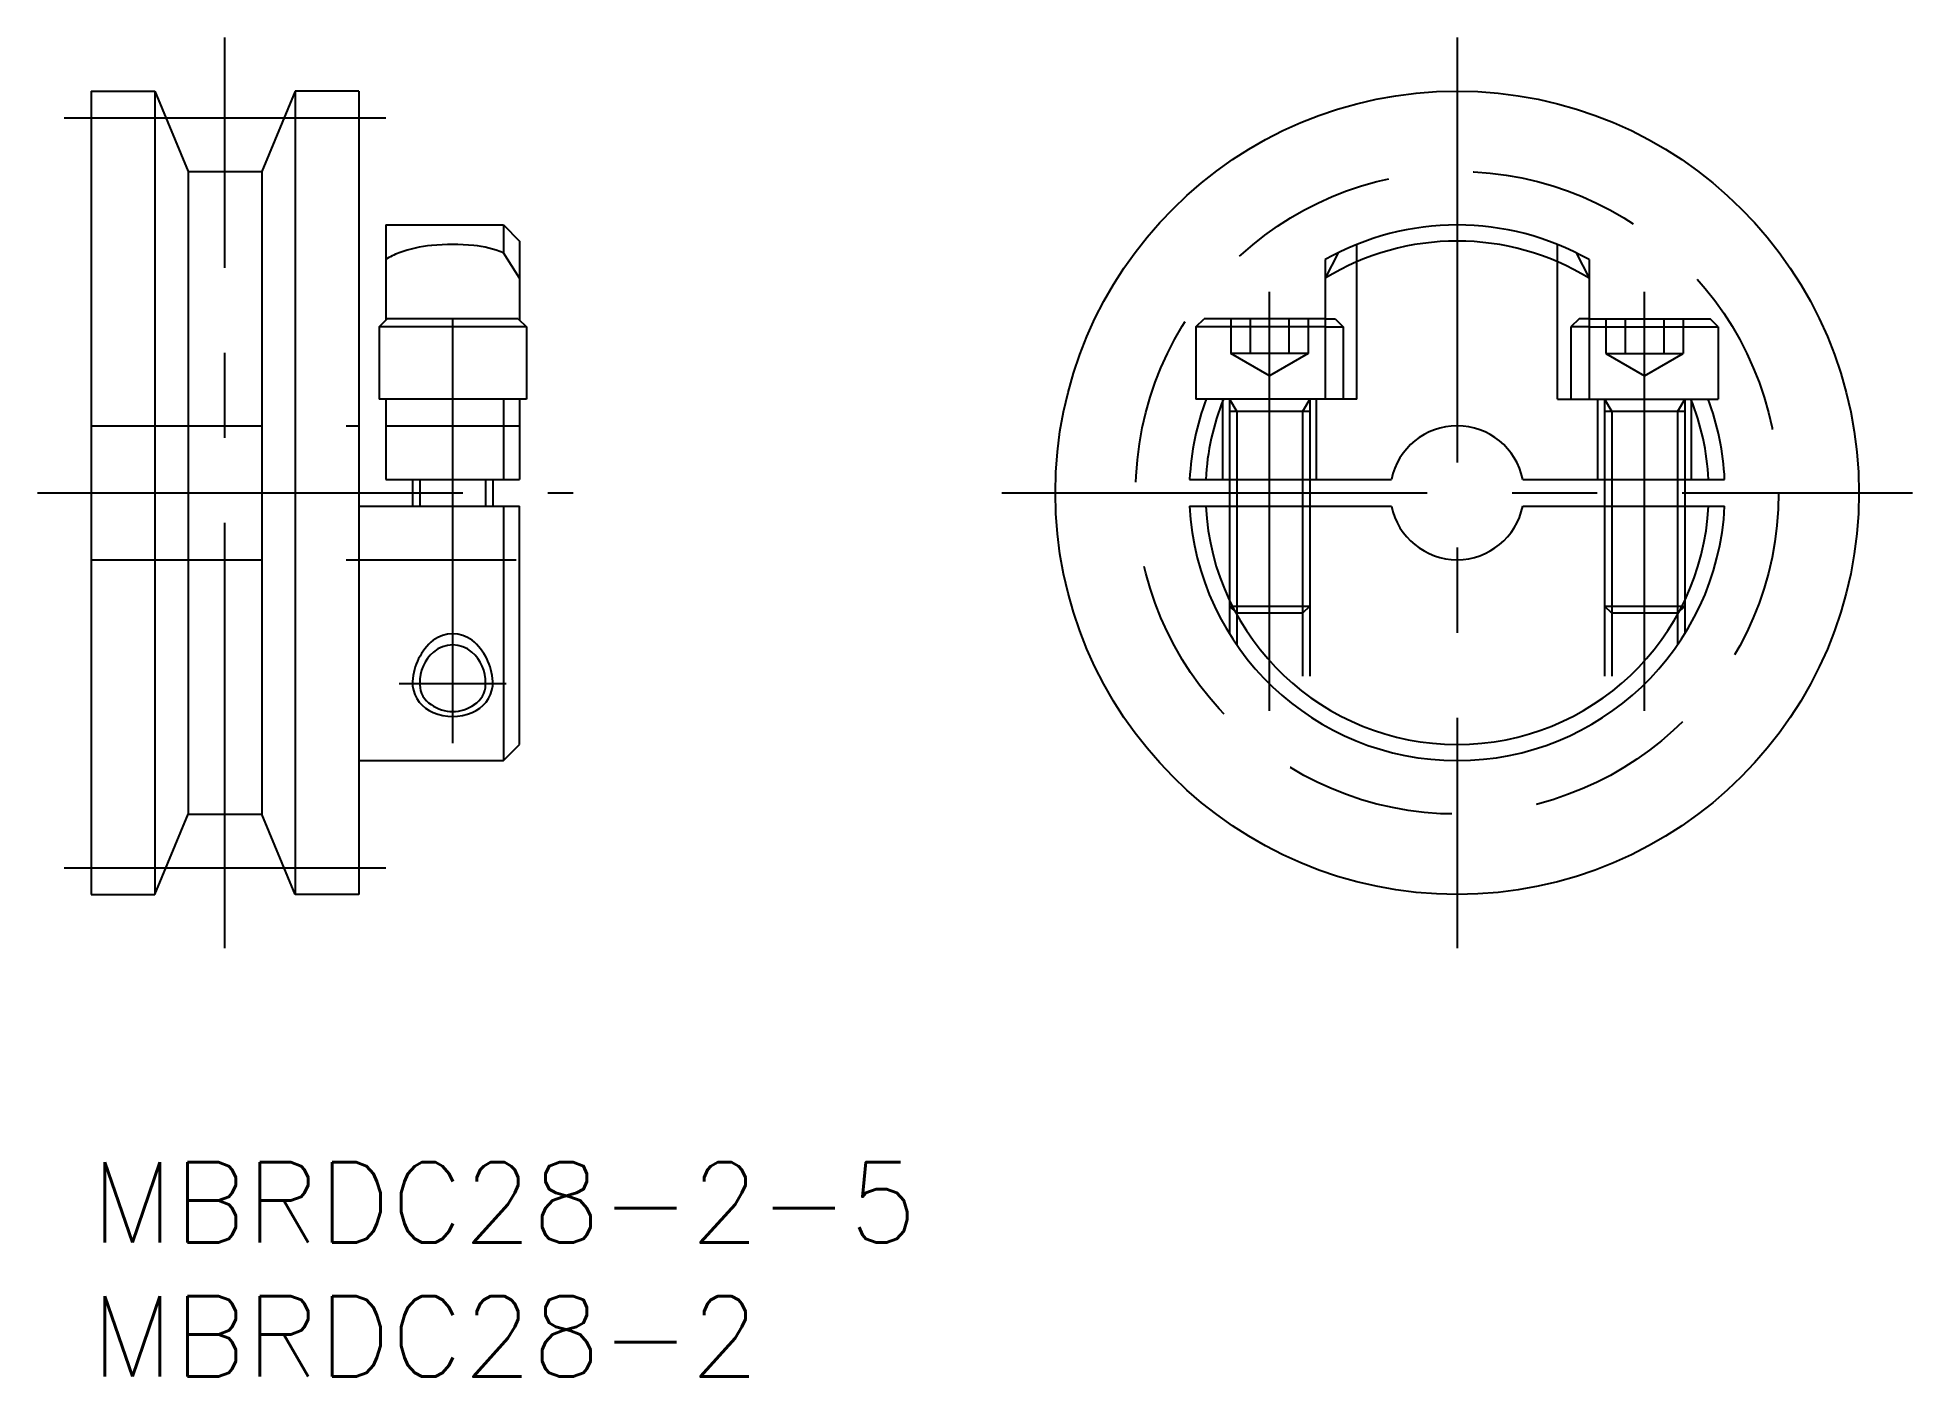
# Model space of a CAD drawing. Extents: x -2 to 68, y -8 to 42.
import ezdxf

# ---------------------------------------------------------------- set-up
doc = ezdxf.new("R2010")
doc.units = 0
doc.header["$LTSCALE"] = 0.5
doc.linetypes.add('CENTER', pattern=[50.8, 31.75, -6.35, 6.35, -6.35])
doc.linetypes.add('DASHED', pattern=[19.05, 12.7, -6.35])
for name, color, linetype in [('MSM_CENTER', 1, 'CENTER'), ('MSM_CONTINUOUS', 7, 'CONTINUOUS'), ('MSM_DASHED', 4, 'DASHED'), ('MSM_NARROW', 5, 'CONTINUOUS'), ('MSM_PART_NUMBER', 7, 'CONTINUOUS')]:
    doc.layers.add(name, color=color, linetype=linetype)
doc.styles.get("Standard").update_dxf_attribs({"font": 'txt.shx', "height": 3, "bigfont": 'bigfont.shx'})

# ---------------------------------------------------------------- blocks, each defined once
blk = doc.blocks.new('*U3')
at = {"layer": 'MSM_PART_NUMBER'}
blk.add_text('MBRDC28-2-5', height=3, dxfattribs=at).set_placement((0, -3))
blk = doc.blocks.new('*U4')
at = {"layer": 'MSM_PART_NUMBER'}
blk.add_text('MBRDC28-2', height=3, dxfattribs=at).set_placement((0, -8))

msp = doc.modelspace()

# ---------------------------------------------------------------- linework, layer by layer
at = {"layer": 'MSM_CENTER'}
for p, q in [((5, 8), (5, 42)), ((51, 42), (51, 8)), ((-1, 39), (11, 39)), ((13.5, 15.648), (13.5, 32.5)), ((44, 16.859), (44, 32.5)), ((58, 16.859), (58, 32.5)), ((-2, 25), (18, 25)), ((34, 25), (68, 25)), ((15.5, 17.859), (11.5, 17.859)), ((-1, 11), (11, 11))]:
    msp.add_line(p, q, dxfattribs=at)
at = {"layer": 'MSM_CONTINUOUS'}
for p, q in [((0, 40), (2.386, 40)), ((0, 40), (0, 10)), ((2.386, 40), (2.386, 10)), ((2.386, 40), (3.628, 37)), ((7.614, 40), (6.372, 37)), ((7.614, 40), (7.614, 10)), ((10, 40), (7.614, 40)), ((10, 40), (10, 10)), ((3.628, 37), (6.372, 37)), ((3.628, 37), (3.628, 13)), ((6.372, 37), (6.372, 13)), ((11, 35), (11, 31.45)), ((11, 35), (15.4, 35)), ((15.4, 35), (16, 34.4)), ((15.4, 35), (15.4, 33.961)), ((16, 34.4), (16, 31.45)), ((16, 33.008), (15.4, 33.961)), ((46.562, 33.961), (46.077, 33.008)), ((46.077, 33.704), (46.077, 28.5)), ((55.438, 33.961), (55.923, 33.008)), ((55.923, 33.704), (55.923, 28.5)), ((10.75, 31.2), (11.05, 31.5)), ((10.75, 31.2), (10.75, 28.5)), ((16.25, 31.2), (10.75, 31.2)), ((15.95, 31.5), (11.05, 31.5)), ((15.95, 31.5), (16.25, 31.2)), ((16.25, 31.2), (16.25, 28.5)), ((41.25, 31.2), (41.55, 31.5)), ((41.25, 31.2), (41.25, 28.5)), ((46.077, 31.2), (41.25, 31.2)), ((46.077, 31.5), (41.55, 31.5)), ((55.923, 31.5), (60.45, 31.5)), ((55.923, 31.2), (60.75, 31.2)), ((60.75, 31.2), (60.45, 31.5)), ((60.75, 31.2), (60.75, 28.5)), ((16.25, 28.5), (10.75, 28.5)), ((11, 28.5), (11, 25.5)), ((15.4, 28.5), (15.4, 25.5)), ((16, 28.5), (16, 25.5)), ((46.077, 28.5), (41.25, 28.5)), ((55.923, 28.5), (60.75, 28.5)), ((11, 25.5), (16, 25.5)), ((12, 25.5), (12, 24.5)), ((15, 25.5), (15, 24.5)), ((41.013, 25.5), (48.551, 25.5)), ((42.5, 25.5), (42.5, 24.5)), ((45.5, 25.5), (45.5, 24.5)), ((53.449, 25.5), (60.987, 25.5)), ((56.5, 25.5), (56.5, 24.5)), ((59.5, 25.5), (59.5, 24.5)), ((10, 24.5), (16, 24.5)), ((15.4, 24.5), (15.4, 15)), ((16, 15.6), (16, 24.5)), ((41.013, 24.5), (48.551, 24.5)), ((53.449, 24.5), (60.987, 24.5)), ((15.4, 15), (16, 15.6)), ((10, 15), (15.4, 15)), ((2.386, 10), (3.628, 13)), ((3.628, 13), (6.372, 13)), ((7.614, 10), (6.372, 13)), ((0, 10), (2.386, 10)), ((10, 10), (7.614, 10))]:
    msp.add_line(p, q, dxfattribs=at)
msp.add_circle((51, 25), 15, dxfattribs=at)
for centre, radius, start, end in [((51, 25), 10, 60.50587, 119.49413), ((51, 25), 9.4, 58.4152, 121.5848), ((12.506, 31.377), 2.773, 111.28019, 122.88917), ((13.155, 29.383), 4.868, 95.18362, 109.88903), ((13.5, 26.295), 7.975, 84.35595, 95.64405), ((13.893, 30.183), 4.068, 68.2614, 84.48508), ((51, 25), 10, 159.51268, 177.13402), ((51, 25), 9.4, 158.13997, 176.95091), ((51, 25), 9.4, 3.04909, 21.86003), ((51, 25), 10, 2.86598, 20.48732), ((51, 25), 2.5, 11.53696, 168.46304), ((51, 25), 10, 182.86598, 357.13402), ((51, 25), 9.4, 183.04909, 356.95091), ((51, 25), 2.5, 191.53696, 348.46304), ((13.77, 17.92), 1.5, 131.07667, 181.23638), ((13.5, 18.231), 1.088, 48.92333, 131.07667), ((13.23, 17.92), 1.5, 358.76362, 48.92333), ((13.501, 17.859), 1.231, 178.63517, 181.26548), ((13.171, 17.851), 0.9, 181.26548, 237.82989), ((13.829, 17.851), 0.9, 302.17011, 358.73452), ((13.499, 17.859), 1.231, 358.73452, 1.36483), ((13.5, 18.236), 1.403, 234.80308, 305.19692)]:
    msp.add_arc(centre, radius, start, end, dxfattribs=at)
at = {"layer": 'MSM_DASHED'}
for p, q in [((47.25, 28.5), (47.25, 34.27)), ((54.75, 28.5), (54.75, 34.27)), ((42.557, 31.5), (42.557, 30.2)), ((43.278, 31.5), (43.278, 30.2)), ((44.722, 31.5), (44.722, 30.2)), ((45.443, 31.5), (45.443, 30.2)), ((46.077, 31.5), (46.45, 31.5)), ((46.077, 31.2), (46.75, 31.2)), ((46.45, 31.5), (46.75, 31.2)), ((46.75, 31.2), (46.75, 28.5)), ((55.55, 31.5), (55.25, 31.2)), ((55.25, 31.2), (55.25, 28.5)), ((55.923, 31.2), (55.25, 31.2)), ((55.923, 31.5), (55.55, 31.5)), ((56.557, 31.5), (56.557, 30.2)), ((57.278, 31.5), (57.278, 30.2)), ((58.722, 31.5), (58.722, 30.2)), ((59.443, 31.5), (59.443, 30.2)), ((45.443, 30.2), (42.557, 30.2)), ((44, 29.367), (42.557, 30.2)), ((45.443, 30.2), (44, 29.367)), ((56.557, 30.2), (59.443, 30.2)), ((56.557, 30.2), (58, 29.367)), ((58, 29.367), (59.443, 30.2)), ((42.25, 25.5), (42.25, 28.5)), ((42.5, 28.5), (42.77, 28.031)), ((42.5, 28.5), (42.5, 25.5)), ((45.5, 28.031), (42.5, 28.031)), ((42.77, 28.031), (42.77, 25.5)), ((45.5, 28.5), (45.229, 28.031)), ((45.229, 28.031), (45.229, 25.5)), ((45.5, 28.5), (45.5, 25.5)), ((45.75, 25.5), (45.75, 28.5)), ((47.25, 28.5), (46.077, 28.5)), ((54.75, 28.5), (55.923, 28.5)), ((56.25, 25.5), (56.25, 28.5)), ((56.5, 28.5), (56.77, 28.031)), ((56.5, 28.5), (56.5, 25.5)), ((59.5, 28.031), (56.5, 28.031)), ((56.77, 28.031), (56.77, 25.5)), ((59.5, 28.5), (59.229, 28.031)), ((59.229, 28.031), (59.229, 25.5)), ((59.5, 28.5), (59.5, 25.5)), ((59.75, 25.5), (59.75, 28.5)), ((0, 27.5), (10, 27.5)), ((11, 27.5), (16, 27.5)), ((42.5, 24.5), (42.5, 19.732)), ((42.77, 24.5), (42.77, 19.319)), ((45.229, 24.5), (45.229, 16.833)), ((45.5, 24.5), (45.5, 16.648)), ((56.5, 24.5), (56.5, 16.648)), ((56.77, 24.5), (56.77, 16.833)), ((59.229, 24.5), (59.229, 19.319)), ((59.5, 24.5), (59.5, 19.732)), ((0, 22.5), (16, 22.5)), ((42.77, 20.5), (42.5, 20.77)), ((42.5, 20.77), (45.5, 20.77)), ((45.229, 20.5), (42.77, 20.5)), ((45.5, 20.77), (45.229, 20.5)), ((56.77, 20.5), (56.5, 20.77)), ((56.5, 20.77), (59.5, 20.77)), ((59.229, 20.5), (56.77, 20.5)), ((59.5, 20.77), (59.229, 20.5))]:
    msp.add_line(p, q, dxfattribs=at)
msp.add_circle((51, 25), 12, dxfattribs=at)
at = {"layer": 'MSM_NARROW'}
for p, q in [((12.271, 25.5), (12.271, 24.5)), ((14.729, 25.5), (14.729, 24.5)), ((42.77, 25.5), (42.77, 24.5)), ((45.229, 25.5), (45.229, 24.5)), ((56.77, 25.5), (56.77, 24.5)), ((59.229, 25.5), (59.229, 24.5))]:
    msp.add_line(p, q, dxfattribs=at)
for centre, radius, start, end in [((13.5, 18.489), 1.243, 54.25016, 125.74984), ((14.174, 17.834), 2.175, 130.09088, 176.80147), ((12.826, 17.834), 2.175, 3.19853, 49.90912), ((13.567, 17.859), 1.567, 176.44894, 182.62135), ((13.218, 17.942), 1.226, 187.28902, 248.76992), ((13.782, 17.942), 1.226, 291.23008, 352.71098), ((13.433, 17.859), 1.567, 357.37865, 3.55106), ((13.5, 18.467), 1.819, 246.46511, 293.53489)]:
    msp.add_arc(centre, radius, start, end, dxfattribs=at)

# ---------------------------------------------------------------- block references
at = {"layer": 'MSM_CONTINUOUS'}
for name in ['*U3', '*U4']:
    msp.add_blockref(name, (0, 0), dxfattribs=at)

doc.saveas('drawing.dxf')
